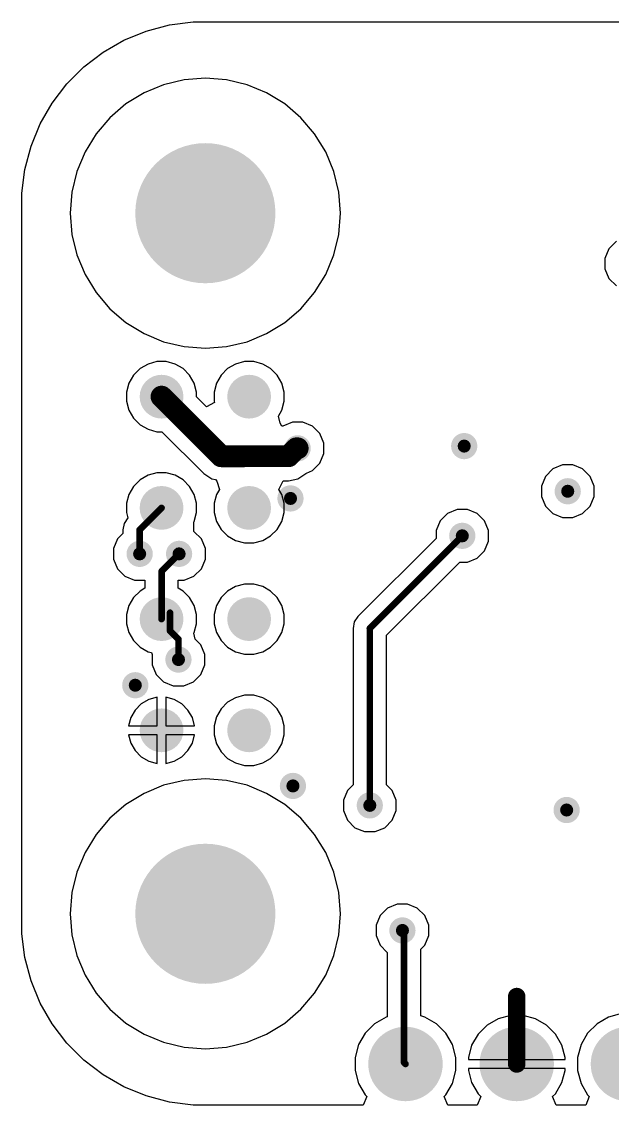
# Model space of a CAD drawing. Header units: inches. Extents: x 0.3 to 40.7, y 0.3 to 25.1.
# Drawn here: x 0.31 to 13.79, y 0.31 to 25.05 of the extents above; entities that cross this region are included whole.
import ezdxf

# ---------------------------------------------------------------- set-up
doc = ezdxf.new("R2010")
doc.units = ezdxf.units.IN
for name, color, linetype in [('BOTTOM', 5, 'Continuous'), ('Pad Holes', 156, 'Continuous'), ('Via Holes', 16, 'Continuous')]:
    doc.layers.add(name, color=color, linetype=linetype)

# ---------------------------------------------------------------- blocks, each defined once
blk = doc.blocks.new('TP_1_00MM_B_3483')
at = {"layer": 'BOTTOM'}
h = blk.add_hatch(color=5, dxfattribs=at)
edge = h.paths.add_edge_path()
edge.add_arc((0, 0), 0.5, 0, 360)
blk = doc.blocks.new('TP_1_00MM_B_3484')
at = {"layer": 'BOTTOM'}
h = blk.add_hatch(color=5, dxfattribs=at)
edge = h.paths.add_edge_path()
edge.add_arc((0, 0), 0.5, 0, 360)
blk = doc.blocks.new('TP_1_00MM_B_3490')
at = {"layer": 'BOTTOM'}
h = blk.add_hatch(color=5, dxfattribs=at)
edge = h.paths.add_edge_path()
edge.add_arc((0, 0), 0.5, 0, 360)
blk = doc.blocks.new('TP_1_00MM_B_3491')
at = {"layer": 'BOTTOM'}
h = blk.add_hatch(color=5, dxfattribs=at)
edge = h.paths.add_edge_path()
edge.add_arc((0, 0), 0.5, 0, 360)
blk = doc.blocks.new('TP_1_00MM_B_3494')
at = {"layer": 'BOTTOM'}
h = blk.add_hatch(color=5, dxfattribs=at)
edge = h.paths.add_edge_path()
edge.add_arc((0, 0), 0.5, 0, 360)
blk = doc.blocks.new('TP_1_00MM_B_3495')
at = {"layer": 'BOTTOM'}
h = blk.add_hatch(color=5, dxfattribs=at)
edge = h.paths.add_edge_path()
edge.add_arc((0, 0), 0.5, 0, 360)
blk = doc.blocks.new('TP_1_00MM_B_3496')
at = {"layer": 'BOTTOM'}
h = blk.add_hatch(color=5, dxfattribs=at)
edge = h.paths.add_edge_path()
edge.add_arc((0, 0), 0.5, 0, 360)
blk = doc.blocks.new('TP_1_00MM_B_3515')
at = {"layer": 'BOTTOM'}
h = blk.add_hatch(color=5, dxfattribs=at)
edge = h.paths.add_edge_path()
edge.add_arc((0, 0), 0.5, 0, 360)
blk = doc.blocks.new('PIN_HEADER_2_54___VERT__1_10POS_3520')
at = {"layer": 'BOTTOM'}
h = blk.add_hatch(color=5, dxfattribs=at)
edge = h.paths.add_edge_path()
edge.add_arc((-11.43, 0), 0.85, 0, 360)
h = blk.add_hatch(color=5, dxfattribs=at)
edge = h.paths.add_edge_path()
edge.add_arc((-8.89, 0), 0.85, 0, 360)
h = blk.add_hatch(color=5, dxfattribs=at)
edge = h.paths.add_edge_path()
edge.add_arc((-6.35, 0), 0.85, 0, 360)
h = blk.add_hatch(color=5, dxfattribs=at)
edge = h.paths.add_edge_path()
edge.add_arc((-3.81, 0), 0.85, 0, 360)
h = blk.add_hatch(color=5, dxfattribs=at)
edge = h.paths.add_edge_path()
edge.add_arc((-1.27, 0), 0.85, 0, 360)
h = blk.add_hatch(color=5, dxfattribs=at)
edge = h.paths.add_edge_path()
edge.add_arc((1.27, 0), 0.85, 0, 360)
h = blk.add_hatch(color=5, dxfattribs=at)
edge = h.paths.add_edge_path()
edge.add_arc((3.81, 0), 0.85, 0, 360)
h = blk.add_hatch(color=5, dxfattribs=at)
edge = h.paths.add_edge_path()
edge.add_arc((6.35, 0), 0.85, 0, 360)
h = blk.add_hatch(color=5, dxfattribs=at)
edge = h.paths.add_edge_path()
edge.add_arc((8.89, 0), 0.85, 0, 360)
h = blk.add_hatch(color=5, dxfattribs=at)
edge = h.paths.add_edge_path()
edge.add_arc((11.43, 0), 0.85, 0, 360)
at = {"layer": 'Pad Holes'}
h = blk.add_hatch(color=7, dxfattribs=at)
edge = h.paths.add_edge_path()
edge.add_arc((-11.43, 0), 0.5, 0, 360)
h = blk.add_hatch(color=7, dxfattribs=at)
edge = h.paths.add_edge_path()
edge.add_arc((-8.89, 0), 0.5, 0, 360)
h = blk.add_hatch(color=7, dxfattribs=at)
edge = h.paths.add_edge_path()
edge.add_arc((-6.35, 0), 0.5, 0, 360)
h = blk.add_hatch(color=7, dxfattribs=at)
edge = h.paths.add_edge_path()
edge.add_arc((-3.81, 0), 0.5, 0, 360)
h = blk.add_hatch(color=7, dxfattribs=at)
edge = h.paths.add_edge_path()
edge.add_arc((-1.27, 0), 0.5, 0, 360)
h = blk.add_hatch(color=7, dxfattribs=at)
edge = h.paths.add_edge_path()
edge.add_arc((1.27, 0), 0.5, 0, 360)
h = blk.add_hatch(color=7, dxfattribs=at)
edge = h.paths.add_edge_path()
edge.add_arc((3.81, 0), 0.5, 0, 360)
h = blk.add_hatch(color=7, dxfattribs=at)
edge = h.paths.add_edge_path()
edge.add_arc((6.35, 0), 0.5, 0, 360)
h = blk.add_hatch(color=7, dxfattribs=at)
edge = h.paths.add_edge_path()
edge.add_arc((8.89, 0), 0.5, 0, 360)
h = blk.add_hatch(color=7, dxfattribs=at)
edge = h.paths.add_edge_path()
edge.add_arc((11.43, 0), 0.5, 0, 360)

msp = doc.modelspace()

# ---------------------------------------------------------------- hatches: boundary and pattern name
at = {"layer": 'BOTTOM'}
h = msp.add_hatch(color=5, dxfattribs=at)
edge = h.paths.add_edge_path()
edge.add_arc((4.5, 20.68), 1.5, 0, 360)
h = msp.add_hatch(color=5, dxfattribs=at)
edge = h.paths.add_edge_path()
edge.add_arc((6.607, 15.31), 0.3, 0, 360)
h = msp.add_hatch(color=5, dxfattribs=at)
edge = h.paths.add_edge_path()
edge.add_arc((10.411, 15.361), 0.3, 0, 360)
h = msp.add_hatch(color=5, dxfattribs=at)
edge = h.paths.add_edge_path()
edge.add_arc((12.775, 14.33), 0.3, 0, 360)
h = msp.add_hatch(color=5, dxfattribs=at)
edge = h.paths.add_edge_path()
edge.add_arc((6.444, 14.166), 0.3, 0, 360)
h = msp.add_hatch(color=5, dxfattribs=at)
edge = h.paths.add_edge_path()
edge.add_arc((10.367, 13.312), 0.3, 0, 360)
h = msp.add_hatch(color=5, dxfattribs=at)
edge = h.paths.add_edge_path()
edge.add_arc((3, 12.9), 0.3, 0, 360)
h = msp.add_hatch(color=5, dxfattribs=at)
edge = h.paths.add_edge_path()
edge.add_arc((3.9, 12.9), 0.3, 0, 360)
h = msp.add_hatch(color=5, dxfattribs=at)
edge = h.paths.add_edge_path()
edge.add_arc((3.886, 10.486), 0.3, 0, 360)
h = msp.add_hatch(color=5, dxfattribs=at)
edge = h.paths.add_edge_path()
edge.add_arc((2.9, 9.9), 0.3, 0, 360)
h = msp.add_hatch(color=5, dxfattribs=at)
edge = h.paths.add_edge_path()
edge.add_arc((6.5, 7.6), 0.3, 0, 360)
h = msp.add_hatch(color=5, dxfattribs=at)
edge = h.paths.add_edge_path()
edge.add_arc((8.255, 7.156), 0.3, 0, 360)
h = msp.add_hatch(color=5, dxfattribs=at)
edge = h.paths.add_edge_path()
edge.add_arc((12.75, 7.05), 0.3, 0, 360)
h = msp.add_hatch(color=5, dxfattribs=at)
edge = h.paths.add_edge_path()
edge.add_arc((4.5, 4.68), 1.5, 0, 360)
h = msp.add_hatch(color=5, dxfattribs=at)
edge = h.paths.add_edge_path()
edge.add_arc((9, 4.3), 0.3, 0, 360)
at = {"layer": 'Pad Holes'}
h = msp.add_hatch(color=7, dxfattribs=at)
edge = h.paths.add_edge_path()
edge.add_arc((4.5, 20.68), 1.6, 0, 360)
h = msp.add_hatch(color=7, dxfattribs=at)
edge = h.paths.add_edge_path()
edge.add_arc((4.5, 4.68), 1.6, 0, 360)
at = {"layer": 'Via Holes'}
h = msp.add_hatch(color=7, dxfattribs=at)
edge = h.paths.add_edge_path()
edge.add_arc((6.607, 15.31), 0.15, 0, 360)
h = msp.add_hatch(color=7, dxfattribs=at)
edge = h.paths.add_edge_path()
edge.add_arc((10.411, 15.361), 0.15, 0, 360)
h = msp.add_hatch(color=7, dxfattribs=at)
edge = h.paths.add_edge_path()
edge.add_arc((12.775, 14.33), 0.15, 0, 360)
h = msp.add_hatch(color=7, dxfattribs=at)
edge = h.paths.add_edge_path()
edge.add_arc((6.444, 14.166), 0.15, 0, 360)
h = msp.add_hatch(color=7, dxfattribs=at)
edge = h.paths.add_edge_path()
edge.add_arc((10.367, 13.312), 0.15, 0, 360)
h = msp.add_hatch(color=7, dxfattribs=at)
edge = h.paths.add_edge_path()
edge.add_arc((3, 12.9), 0.15, 0, 360)
h = msp.add_hatch(color=7, dxfattribs=at)
edge = h.paths.add_edge_path()
edge.add_arc((3.9, 12.9), 0.15, 0, 360)
h = msp.add_hatch(color=7, dxfattribs=at)
edge = h.paths.add_edge_path()
edge.add_arc((3.886, 10.486), 0.15, 0, 360)
h = msp.add_hatch(color=7, dxfattribs=at)
edge = h.paths.add_edge_path()
edge.add_arc((2.9, 9.9), 0.15, 0, 360)
h = msp.add_hatch(color=7, dxfattribs=at)
edge = h.paths.add_edge_path()
edge.add_arc((6.5, 7.6), 0.15, 0, 360)
h = msp.add_hatch(color=7, dxfattribs=at)
edge = h.paths.add_edge_path()
edge.add_arc((8.255, 7.156), 0.15, 0, 360)
h = msp.add_hatch(color=7, dxfattribs=at)
edge = h.paths.add_edge_path()
edge.add_arc((12.75, 7.05), 0.15, 0, 360)
h = msp.add_hatch(color=7, dxfattribs=at)
edge = h.paths.add_edge_path()
edge.add_arc((9, 4.3), 0.15, 0, 360)

# ---------------------------------------------------------------- linework, layer by layer
at = {"layer": 'BOTTOM'}
for p, q in [((3.68, 24.982), (4.225, 25.054)), ((4.225, 25.054), (4.5, 25.054)), ((4.5, 25.054), (15.79, 25.054)), ((2.641, 24.63), (3.149, 24.84)), ((3.149, 24.84), (3.68, 24.982)), ((2.165, 24.355), (2.641, 24.63)), ((1.729, 24.02), (2.165, 24.355)), ((1.34, 23.631), (1.729, 24.02)), ((4.5, 23.765), (4.017, 23.727)), ((4.983, 23.727), (4.5, 23.765)), ((1.005, 23.195), (1.34, 23.631)), ((3.547, 23.614), (3.1, 23.428)), ((4.017, 23.727), (3.547, 23.614)), ((5.453, 23.614), (4.983, 23.727)), ((5.9, 23.428), (5.453, 23.614)), ((3.1, 23.428), (2.687, 23.175)), ((6.313, 23.175), (5.9, 23.428)), ((0.73, 22.719), (1.005, 23.195)), ((2.687, 23.175), (2.319, 22.861)), ((6.681, 22.861), (6.313, 23.175)), ((2.319, 22.861), (2.005, 22.493)), ((6.995, 22.493), (6.681, 22.861)), ((0.52, 22.211), (0.73, 22.719)), ((2.005, 22.493), (1.752, 22.08)), ((7.248, 22.08), (6.995, 22.493)), ((0.378, 21.68), (0.52, 22.211)), ((1.752, 22.08), (1.566, 21.633)), ((7.434, 21.633), (7.248, 22.08)), ((0.306, 21.135), (0.378, 21.68)), ((1.566, 21.633), (1.453, 21.163)), ((7.547, 21.163), (7.434, 21.633)), ((0.306, 20.86), (0.306, 21.135)), ((1.453, 21.163), (1.416, 20.68)), ((7.585, 20.68), (7.547, 21.163)), ((0.306, 4.5), (0.306, 20.86)), ((1.416, 20.68), (1.453, 20.197)), ((7.547, 20.197), (7.585, 20.68)), ((1.453, 20.197), (1.566, 19.727)), ((7.434, 19.727), (7.547, 20.197)), ((13.716, 19.87), (13.625, 19.649)), ((13.885, 20.039), (13.716, 19.87)), ((1.566, 19.727), (1.752, 19.28)), ((7.248, 19.28), (7.434, 19.727)), ((13.625, 19.649), (13.625, 19.411)), ((13.625, 19.411), (13.716, 19.19)), ((1.752, 19.28), (2.005, 18.867)), ((6.995, 18.867), (7.248, 19.28)), ((13.716, 19.19), (13.885, 19.021)), ((2.005, 18.867), (2.319, 18.499)), ((6.681, 18.499), (6.995, 18.867)), ((2.319, 18.499), (2.687, 18.185)), ((6.313, 18.185), (6.681, 18.499)), ((2.687, 18.185), (3.1, 17.932)), ((5.9, 17.932), (6.313, 18.185)), ((3.1, 17.932), (3.547, 17.746)), ((5.453, 17.746), (5.9, 17.932)), ((3.547, 17.746), (4.017, 17.633)), ((4.017, 17.633), (4.5, 17.596)), ((4.5, 17.596), (4.983, 17.633)), ((4.983, 17.633), (5.453, 17.746)), ((3.009, 17.13), (2.86, 16.981)), ((3.191, 17.235), (3.009, 17.13)), ((3.395, 17.29), (3.191, 17.235)), ((3.605, 17.29), (3.395, 17.29)), ((3.809, 17.235), (3.605, 17.29)), ((3.991, 17.13), (3.809, 17.235)), ((4.14, 16.981), (3.991, 17.13)), ((5.009, 17.13), (4.86, 16.981)), ((5.191, 17.235), (5.009, 17.13)), ((5.395, 17.29), (5.191, 17.235)), ((5.605, 17.29), (5.395, 17.29)), ((5.809, 17.235), (5.605, 17.29)), ((5.991, 17.13), (5.809, 17.235)), ((6.14, 16.981), (5.991, 17.13)), ((2.86, 16.981), (2.755, 16.799)), ((4.246, 16.799), (4.14, 16.981)), ((4.86, 16.981), (4.755, 16.799)), ((6.246, 16.799), (6.14, 16.981)), ((2.755, 16.799), (2.7, 16.595)), ((2.7, 16.595), (2.7, 16.385)), ((4.3, 16.595), (4.246, 16.799)), ((4.3, 16.483), (4.3, 16.595)), ((4.755, 16.799), (4.7, 16.595)), ((4.7, 16.595), (4.7, 16.385)), ((6.3, 16.595), (6.246, 16.799)), ((6.3, 16.385), (6.3, 16.595)), ((2.7, 16.385), (2.755, 16.181)), ((4.528, 16.256), (4.3, 16.483)), ((4.707, 16.359), (4.528, 16.256)), ((4.7, 16.385), (4.707, 16.359)), ((6.246, 16.181), (6.3, 16.385)), ((2.755, 16.181), (2.86, 15.999)), ((6.168, 16.046), (6.246, 16.181)), ((2.86, 15.999), (3.009, 15.85)), ((3.009, 15.85), (3.191, 15.745)), ((6.205, 15.888), (6.168, 16.046)), ((6.245, 15.82), (6.205, 15.888)), ((6.488, 15.91), (6.267, 15.819)), ((6.726, 15.91), (6.488, 15.91)), ((6.947, 15.819), (6.726, 15.91)), ((3.191, 15.745), (3.395, 15.69)), ((3.395, 15.69), (3.507, 15.69)), ((3.507, 15.69), (4.463, 14.733)), ((6.264, 15.815), (6.245, 15.82)), ((6.267, 15.819), (6.264, 15.815)), ((7.116, 15.65), (6.947, 15.819)), ((7.207, 15.429), (7.116, 15.65)), ((7.207, 15.191), (7.207, 15.429)), ((7.116, 14.97), (7.207, 15.191)), ((6.947, 14.801), (7.116, 14.97)), ((12.656, 14.93), (12.435, 14.839)), ((12.894, 14.93), (12.656, 14.93)), ((13.115, 14.839), (12.894, 14.93)), ((3.191, 14.695), (3.009, 14.59)), ((3.395, 14.75), (3.191, 14.695)), ((3.605, 14.75), (3.395, 14.75)), ((3.809, 14.695), (3.605, 14.75)), ((3.991, 14.59), (3.809, 14.695)), ((4.463, 14.733), (4.645, 14.612)), ((4.645, 14.612), (4.731, 14.595)), ((6.401, 14.57), (6.615, 14.613)), ((6.615, 14.613), (6.797, 14.734)), ((6.797, 14.734), (6.806, 14.743)), ((6.806, 14.743), (6.947, 14.801)), ((12.266, 14.67), (12.175, 14.449)), ((12.435, 14.839), (12.266, 14.67)), ((13.284, 14.67), (13.115, 14.839)), ((13.375, 14.449), (13.284, 14.67)), ((2.86, 14.441), (2.755, 14.259)), ((3.009, 14.59), (2.86, 14.441)), ((4.14, 14.441), (3.991, 14.59)), ((4.245, 14.259), (4.14, 14.441)), ((4.731, 14.595), (4.762, 14.558)), ((4.821, 14.373), (4.755, 14.259)), ((4.762, 14.558), (4.821, 14.373)), ((6.181, 14.37), (6.276, 14.57)), ((6.246, 14.259), (6.181, 14.37)), ((6.276, 14.57), (6.401, 14.57)), ((12.175, 14.449), (12.175, 14.211)), ((13.375, 14.211), (13.375, 14.449)), ((2.755, 14.259), (2.7, 14.055)), ((4.3, 14.055), (4.245, 14.259)), ((4.755, 14.259), (4.7, 14.055)), ((6.3, 14.055), (6.246, 14.259)), ((12.175, 14.211), (12.266, 13.99)), ((13.284, 13.99), (13.375, 14.211)), ((2.7, 14.055), (2.7, 13.845)), ((4.3, 13.845), (4.3, 14.055)), ((4.7, 14.055), (4.7, 13.845)), ((6.3, 13.845), (6.3, 14.055)), ((10.248, 13.912), (10.027, 13.82)), ((10.487, 13.912), (10.248, 13.912)), ((10.707, 13.82), (10.487, 13.912)), ((12.266, 13.99), (12.435, 13.821)), ((13.115, 13.821), (13.284, 13.99)), ((2.73, 13.72), (2.647, 13.596)), ((2.7, 13.845), (2.733, 13.723)), ((2.733, 13.723), (2.73, 13.72)), ((4.237, 13.626), (4.245, 13.641)), ((4.24, 13.409), (4.237, 13.626)), ((4.245, 13.641), (4.3, 13.845)), ((4.7, 13.845), (4.755, 13.641)), ((4.755, 13.641), (4.86, 13.459)), ((6.14, 13.459), (6.246, 13.641)), ((6.246, 13.641), (6.3, 13.845)), ((9.859, 13.652), (9.767, 13.431)), ((10.027, 13.82), (9.859, 13.652)), ((10.876, 13.652), (10.707, 13.82)), ((10.967, 13.431), (10.876, 13.652)), ((12.435, 13.821), (12.656, 13.73)), ((12.656, 13.73), (12.894, 13.73)), ((12.894, 13.73), (13.115, 13.821)), ((2.618, 13.366), (2.491, 13.24)), ((2.647, 13.596), (2.618, 13.45)), ((2.618, 13.45), (2.618, 13.366)), ((4.409, 13.24), (4.24, 13.409)), ((4.86, 13.459), (5.009, 13.31)), ((5.991, 13.31), (6.14, 13.459)), ((9.767, 13.431), (9.767, 13.253)), ((10.967, 13.192), (10.967, 13.431)), ((2.491, 13.24), (2.4, 13.019)), ((4.5, 13.019), (4.409, 13.24)), ((5.009, 13.31), (5.191, 13.205)), ((5.191, 13.205), (5.395, 13.15)), ((5.395, 13.15), (5.605, 13.15)), ((5.605, 13.15), (5.809, 13.205)), ((5.809, 13.205), (5.991, 13.31)), ((9.767, 13.253), (7.984, 11.47)), ((10.876, 12.972), (10.967, 13.192)), ((2.4, 13.019), (2.4, 12.781)), ((4.5, 12.781), (4.5, 13.019)), ((10.707, 12.803), (10.876, 12.972)), ((2.4, 12.781), (2.491, 12.56)), ((4.409, 12.56), (4.5, 12.781)), ((8.637, 11.041), (10.308, 12.712)), ((10.308, 12.712), (10.487, 12.712)), ((10.487, 12.712), (10.707, 12.803)), ((2.491, 12.56), (2.66, 12.391)), ((2.66, 12.391), (2.881, 12.3)), ((4.019, 12.3), (4.24, 12.391)), ((4.24, 12.391), (4.409, 12.56)), ((2.881, 12.3), (3.118, 12.3)), ((3.118, 12.3), (3.118, 12.113)), ((3.882, 12.113), (3.882, 12.3)), ((3.882, 12.3), (4.019, 12.3)), ((5.191, 12.155), (5.009, 12.05)), ((5.395, 12.21), (5.191, 12.155)), ((5.605, 12.21), (5.395, 12.21)), ((5.809, 12.155), (5.605, 12.21)), ((5.991, 12.05), (5.809, 12.155)), ((2.86, 11.901), (2.755, 11.719)), ((3.009, 12.05), (2.86, 11.901)), ((3.118, 12.113), (3.009, 12.05)), ((3.991, 12.05), (3.882, 12.113)), ((4.14, 11.901), (3.991, 12.05)), ((4.245, 11.719), (4.14, 11.901)), ((4.86, 11.901), (4.755, 11.719)), ((5.009, 12.05), (4.86, 11.901)), ((6.14, 11.901), (5.991, 12.05)), ((6.246, 11.719), (6.14, 11.901)), ((2.755, 11.719), (2.7, 11.515)), ((4.3, 11.515), (4.245, 11.719)), ((4.755, 11.719), (4.7, 11.515)), ((6.3, 11.515), (6.246, 11.719)), ((2.7, 11.515), (2.7, 11.305)), ((4.3, 11.305), (4.3, 11.515)), ((4.7, 11.515), (4.7, 11.305)), ((6.3, 11.305), (6.3, 11.515)), ((7.984, 11.47), (7.902, 11.346)), ((2.7, 11.305), (2.755, 11.101)), ((4.245, 11.101), (4.3, 11.305)), ((4.7, 11.305), (4.755, 11.101)), ((6.246, 11.101), (6.3, 11.305)), ((7.902, 11.346), (7.872, 11.199)), ((7.872, 11.199), (7.872, 7.622)), ((2.755, 11.101), (2.86, 10.919)), ((2.86, 10.919), (3.009, 10.77)), ((4.24, 11.091), (4.245, 11.101)), ((4.267, 10.953), (4.24, 11.091)), ((4.395, 10.826), (4.267, 10.953)), ((4.755, 11.101), (4.86, 10.919)), ((4.86, 10.919), (5.009, 10.77)), ((5.991, 10.77), (6.14, 10.919)), ((6.14, 10.919), (6.246, 11.101)), ((8.637, 7.622), (8.637, 11.041)), ((3.009, 10.77), (3.191, 10.665)), ((3.191, 10.665), (3.267, 10.644)), ((3.267, 10.644), (3.286, 10.605)), ((4.486, 10.605), (4.395, 10.826)), ((5.009, 10.77), (5.191, 10.665)), ((5.191, 10.665), (5.395, 10.61)), ((5.605, 10.61), (5.809, 10.665)), ((5.809, 10.665), (5.991, 10.77)), ((3.286, 10.605), (3.286, 10.367)), ((4.486, 10.367), (4.486, 10.605)), ((5.395, 10.61), (5.605, 10.61)), ((3.286, 10.367), (3.377, 10.146)), ((4.395, 10.146), (4.486, 10.367)), ((3.377, 10.146), (3.546, 9.977)), ((3.546, 9.977), (3.767, 9.886)), ((4.005, 9.886), (4.226, 9.977)), ((4.226, 9.977), (4.395, 10.146)), ((3.767, 9.886), (4.005, 9.886)), ((5.395, 9.67), (5.191, 9.615)), ((5.605, 9.67), (5.395, 9.67)), ((5.809, 9.615), (5.605, 9.67)), ((3.037, 9.473), (2.897, 9.333)), ((3.209, 9.573), (3.037, 9.473)), ((3.4, 9.624), (3.209, 9.573)), ((3.4, 8.97), (3.4, 9.624)), ((3.791, 9.573), (3.6, 9.624)), ((3.6, 9.624), (3.6, 8.97)), ((3.963, 9.473), (3.791, 9.573)), ((4.103, 9.333), (3.963, 9.473)), ((5.009, 9.51), (4.86, 9.361)), ((5.191, 9.615), (5.009, 9.51)), ((5.991, 9.51), (5.809, 9.615)), ((6.14, 9.361), (5.991, 9.51)), ((2.797, 9.161), (2.746, 8.97)), ((2.897, 9.333), (2.797, 9.161)), ((4.203, 9.161), (4.103, 9.333)), ((4.254, 8.97), (4.203, 9.161)), ((4.755, 9.179), (4.7, 8.975)), ((4.86, 9.361), (4.755, 9.179)), ((6.246, 9.179), (6.14, 9.361)), ((6.3, 8.975), (6.246, 9.179)), ((2.746, 8.97), (3.4, 8.97)), ((3.6, 8.97), (4.254, 8.97)), ((4.7, 8.975), (4.7, 8.765)), ((6.3, 8.765), (6.3, 8.975)), ((3.4, 8.77), (2.746, 8.77)), ((2.746, 8.77), (2.797, 8.579)), ((3.4, 8.116), (3.4, 8.77)), ((4.254, 8.77), (3.6, 8.77)), ((3.6, 8.77), (3.6, 8.116)), ((4.203, 8.579), (4.254, 8.77)), ((4.7, 8.765), (4.755, 8.561)), ((6.246, 8.561), (6.3, 8.765)), ((2.797, 8.579), (2.897, 8.407)), ((4.103, 8.407), (4.203, 8.579)), ((4.755, 8.561), (4.86, 8.379)), ((6.14, 8.379), (6.246, 8.561)), ((2.897, 8.407), (3.037, 8.267)), ((3.037, 8.267), (3.209, 8.167)), ((3.209, 8.167), (3.4, 8.116)), ((3.6, 8.116), (3.791, 8.167)), ((3.791, 8.167), (3.963, 8.267)), ((3.963, 8.267), (4.103, 8.407)), ((4.86, 8.379), (5.009, 8.23)), ((5.009, 8.23), (5.191, 8.125)), ((5.809, 8.125), (5.991, 8.23)), ((5.991, 8.23), (6.14, 8.379)), ((5.191, 8.125), (5.395, 8.07)), ((5.395, 8.07), (5.605, 8.07)), ((5.605, 8.07), (5.809, 8.125)), ((4.017, 7.727), (3.547, 7.614)), ((4.5, 7.765), (4.017, 7.727)), ((4.983, 7.727), (4.5, 7.765)), ((5.453, 7.614), (4.983, 7.727)), ((3.1, 7.428), (2.687, 7.175)), ((3.547, 7.614), (3.1, 7.428)), ((5.9, 7.428), (5.453, 7.614)), ((6.313, 7.175), (5.9, 7.428)), ((7.746, 7.495), (7.655, 7.275)), ((7.872, 7.622), (7.746, 7.495)), ((8.763, 7.495), (8.637, 7.622)), ((8.855, 7.275), (8.763, 7.495)), ((7.655, 7.275), (7.655, 7.036)), ((8.855, 7.036), (8.855, 7.275)), ((2.687, 7.175), (2.319, 6.861)), ((6.681, 6.861), (6.313, 7.175)), ((7.655, 7.036), (7.746, 6.816)), ((8.763, 6.816), (8.855, 7.036)), ((2.319, 6.861), (2.005, 6.493)), ((6.995, 6.493), (6.681, 6.861)), ((7.746, 6.816), (7.915, 6.647)), ((8.595, 6.647), (8.763, 6.816)), ((2.005, 6.493), (1.752, 6.08)), ((7.248, 6.08), (6.995, 6.493)), ((7.915, 6.647), (8.135, 6.556)), ((8.135, 6.556), (8.374, 6.556)), ((8.374, 6.556), (8.595, 6.647)), ((1.752, 6.08), (1.566, 5.633)), ((7.434, 5.633), (7.248, 6.08)), ((1.566, 5.633), (1.453, 5.163)), ((7.547, 5.163), (7.434, 5.633)), ((1.453, 5.163), (1.416, 4.68)), ((7.585, 4.68), (7.547, 5.163)), ((8.66, 4.809), (8.491, 4.64)), ((8.881, 4.9), (8.66, 4.809)), ((9.119, 4.9), (8.881, 4.9)), ((9.34, 4.809), (9.119, 4.9)), ((9.509, 4.64), (9.34, 4.809)), ((0.306, 4.225), (0.306, 4.5)), ((1.416, 4.68), (1.453, 4.197)), ((7.547, 4.197), (7.585, 4.68)), ((8.491, 4.64), (8.4, 4.419)), ((9.6, 4.419), (9.509, 4.64)), ((0.378, 3.68), (0.306, 4.225)), ((8.4, 4.419), (8.4, 4.181)), ((9.6, 4.181), (9.6, 4.419)), ((1.453, 4.197), (1.566, 3.727)), ((7.434, 3.727), (7.547, 4.197)), ((8.4, 4.181), (8.491, 3.96)), ((8.491, 3.96), (8.653, 3.799)), ((9.417, 3.869), (9.509, 3.96)), ((9.509, 3.96), (9.6, 4.181)), ((1.566, 3.727), (1.752, 3.28)), ((7.248, 3.28), (7.434, 3.727)), ((8.653, 3.799), (8.653, 2.329)), ((9.417, 2.348), (9.417, 3.869)), ((0.52, 3.149), (0.378, 3.68)), ((1.752, 3.28), (2.005, 2.867)), ((6.995, 2.867), (7.248, 3.28)), ((0.73, 2.641), (0.52, 3.149)), ((2.005, 2.867), (2.319, 2.499)), ((6.681, 2.499), (6.995, 2.867)), ((1.005, 2.165), (0.73, 2.641)), ((2.319, 2.499), (2.687, 2.185)), ((6.313, 2.185), (6.681, 2.499)), ((8.626, 2.322), (8.364, 2.17)), ((8.653, 2.329), (8.626, 2.322)), ((9.514, 2.322), (9.417, 2.348)), ((9.776, 2.17), (9.514, 2.322)), ((11.184, 2.279), (10.932, 2.133)), ((11.465, 2.354), (11.184, 2.279)), ((11.51, 2.354), (11.465, 2.354)), ((11.51, 1.35), (11.51, 2.354)), ((11.755, 2.354), (11.71, 2.354)), ((11.71, 2.354), (11.71, 1.35)), ((12.036, 2.279), (11.755, 2.354)), ((12.288, 2.133), (12.036, 2.279)), ((13.706, 2.322), (13.444, 2.17)), ((13.999, 2.4), (13.706, 2.322)), ((1.34, 1.729), (1.005, 2.165)), ((2.687, 2.185), (3.1, 1.932)), ((5.9, 1.932), (6.313, 2.185)), ((8.364, 2.17), (8.15, 1.956)), ((9.99, 1.956), (9.776, 2.17)), ((10.932, 2.133), (10.727, 1.928)), ((12.493, 1.928), (12.288, 2.133)), ((13.444, 2.17), (13.23, 1.956)), ((3.1, 1.932), (3.547, 1.746)), ((3.547, 1.746), (4.017, 1.633)), ((4.983, 1.633), (5.453, 1.746)), ((5.453, 1.746), (5.9, 1.932)), ((8.15, 1.956), (7.998, 1.694)), ((10.142, 1.694), (9.99, 1.956)), ((10.727, 1.928), (10.581, 1.676)), ((12.639, 1.676), (12.493, 1.928)), ((13.23, 1.956), (13.078, 1.694)), ((1.729, 1.34), (1.34, 1.729)), ((4.017, 1.633), (4.5, 1.596)), ((4.5, 1.596), (4.983, 1.633)), ((7.998, 1.694), (7.92, 1.401)), ((10.22, 1.401), (10.142, 1.694)), ((10.581, 1.676), (10.506, 1.395)), ((12.714, 1.395), (12.639, 1.676)), ((13.078, 1.694), (13, 1.401)), ((2.165, 1.005), (1.729, 1.34)), ((7.92, 1.401), (7.92, 1.099)), ((10.22, 1.099), (10.22, 1.401)), ((10.506, 1.395), (10.506, 1.35)), ((10.506, 1.35), (11.51, 1.35)), ((11.71, 1.35), (12.714, 1.35)), ((12.714, 1.35), (12.714, 1.395)), ((13, 1.401), (13, 1.099)), ((2.641, 0.73), (2.165, 1.005)), ((7.92, 1.099), (7.998, 0.806)), ((10.142, 0.806), (10.22, 1.099)), ((12.714, 1.15), (10.506, 1.15)), ((10.506, 1.15), (10.506, 1.105)), ((10.506, 1.105), (10.581, 0.824)), ((12.639, 0.824), (12.714, 1.105)), ((12.714, 1.105), (12.714, 1.15)), ((13, 1.099), (13.078, 0.806)), ((7.998, 0.806), (8.15, 0.544)), ((9.99, 0.544), (10.142, 0.806)), ((10.581, 0.824), (10.727, 0.572)), ((12.493, 0.572), (12.639, 0.824)), ((13.078, 0.806), (13.23, 0.544)), ((3.149, 0.52), (2.641, 0.73)), ((3.68, 0.378), (3.149, 0.52)), ((8.188, 0.506), (8.105, 0.306)), ((8.15, 0.544), (8.188, 0.506)), ((9.952, 0.506), (9.99, 0.544)), ((10.035, 0.306), (9.952, 0.506)), ((10.793, 0.506), (10.71, 0.306)), ((10.727, 0.572), (10.793, 0.506)), ((12.427, 0.506), (12.493, 0.572)), ((12.51, 0.306), (12.427, 0.506)), ((13.268, 0.506), (13.185, 0.306)), ((13.23, 0.544), (13.268, 0.506)), ((4.225, 0.306), (3.68, 0.378)), ((4.5, 0.306), (4.225, 0.306)), ((8.105, 0.306), (4.5, 0.306)), ((10.71, 0.306), (10.035, 0.306)), ((13.185, 0.306), (12.51, 0.306))]:
    msp.add_line(p, q, dxfattribs=at)
for points, const_width in [([(3.5, 16.49), (4.86, 15.13)], 0.5), ([(4.86, 15.13), (5.4, 15.13)], 0.5), ([(5.4, 15.13), (5.401, 15.131)], 0.5), ([(5.401, 15.131), (6.401, 15.131)], 0.5), ([(6.401, 15.131), (6.58, 15.31)], 0.5), ([(6.58, 15.31), (6.607, 15.31)], 0.5), ([(3, 13.45), (3.5, 13.95)], 0.15), ([(3, 12.9), (3, 13.45)], 0.15), ([(8.255, 11.199), (10.367, 13.312)], 0.15), ([(3.5, 12.5), (3.9, 12.9)], 0.15), ([(3.5, 11.41), (3.5, 12.5)], 0.15), ([(3.694, 11.14), (3.694, 11.557)], 0.15), ([(3.694, 11.14), (3.886, 10.948)], 0.15), ([(8.255, 7.156), (8.255, 11.199)], 0.15), ([(3.886, 10.486), (3.886, 10.948)], 0.15), ([(9, 4.3), (9.035, 4.265)], 0.15), ([(9.035, 1.285), (9.035, 4.265)], 0.15), ([(11.61, 1.25), (11.61, 2.79)], 0.4), ([(9.035, 1.285), (9.07, 1.25)], 0.15)]:
    msp.add_lwpolyline(points, dxfattribs=dict(at, const_width=const_width))
for points, const_width in [([(3.375, 16.49, 1), (3.625, 16.49, 1)], 0.25), ([(4.735, 15.13, 1), (4.985, 15.13, 1)], 0.25), ([(4.735, 15.13, 1), (4.985, 15.13, 1)], 0.25), ([(5.275, 15.13, 1), (5.525, 15.13, 1)], 0.25), ([(5.275, 15.13, 1), (5.525, 15.13, 1)], 0.25), ([(5.276, 15.131, 1), (5.526, 15.131, 1)], 0.25), ([(5.276, 15.131, 1), (5.526, 15.131, 1)], 0.25), ([(6.276, 15.131, 1), (6.526, 15.131, 1)], 0.25), ([(6.276, 15.131, 1), (6.526, 15.131, 1)], 0.25), ([(6.455, 15.31, 1), (6.705, 15.31, 1)], 0.25), ([(6.455, 15.31, 1), (6.705, 15.31, 1)], 0.25), ([(6.482, 15.31, 1), (6.732, 15.31, 1)], 0.25), ([(3.463, 13.95, 1), (3.538, 13.95, 1)], 0.075), ([(2.962, 13.45, 1), (3.037, 13.45, 1)], 0.075), ([(2.962, 13.45, 1), (3.037, 13.45, 1)], 0.075), ([(10.33, 13.312, 1), (10.405, 13.312, 1)], 0.075), ([(2.962, 12.9, 1), (3.037, 12.9, 1)], 0.075), ([(3.862, 12.9, 1), (3.938, 12.9, 1)], 0.075), ([(3.463, 12.5, 1), (3.538, 12.5, 1)], 0.075), ([(3.463, 12.5, 1), (3.538, 12.5, 1)], 0.075), ([(3.463, 11.41, 1), (3.538, 11.41, 1)], 0.075), ([(3.656, 11.557, 1), (3.731, 11.557, 1)], 0.075), ([(3.656, 11.14, 1), (3.731, 11.14, 1)], 0.075), ([(3.656, 11.14, 1), (3.731, 11.14, 1)], 0.075), ([(8.217, 11.199, 1), (8.292, 11.199, 1)], 0.075), ([(8.217, 11.199, 1), (8.292, 11.199, 1)], 0.075), ([(3.849, 10.948, 1), (3.924, 10.948, 1)], 0.075), ([(3.849, 10.948, 1), (3.924, 10.948, 1)], 0.075), ([(3.849, 10.486, 1), (3.924, 10.486, 1)], 0.075), ([(8.217, 7.156, 1), (8.292, 7.156, 1)], 0.075), ([(8.962, 4.3, 1), (9.038, 4.3, 1)], 0.075), ([(8.998, 4.265, 1), (9.073, 4.265, 1)], 0.075), ([(8.998, 4.265, 1), (9.073, 4.265, 1)], 0.075), ([(11.51, 2.79, 1), (11.71, 2.79, 1)], 0.2), ([(8.998, 1.285, 1), (9.073, 1.285, 1)], 0.075), ([(8.998, 1.285, 1), (9.073, 1.285, 1)], 0.075), ([(9.033, 1.25, 1), (9.108, 1.25, 1)], 0.075), ([(11.51, 1.25, 1), (11.71, 1.25, 1)], 0.2)]:
    msp.add_lwpolyline(points, format="xyb", close=True, dxfattribs=dict(at, const_width=const_width))

# ---------------------------------------------------------------- block references
at = {"rotation": 90}
for name, p in [('TP_1_00MM_B_3483', (3.5, 16.49)), ('TP_1_00MM_B_3491', (3.5, 13.95)), ('TP_1_00MM_B_3490', (3.5, 11.41)), ('TP_1_00MM_B_3484', (3.5, 8.87))]:
    msp.add_blockref(name, p, dxfattribs=at)
for name, p in [('TP_1_00MM_B_3515', (5.5, 16.49)), ('TP_1_00MM_B_3494', (5.5, 13.95)), ('TP_1_00MM_B_3495', (5.5, 11.41)), ('TP_1_00MM_B_3496', (5.5, 8.87)), ('PIN_HEADER_2_54___VERT__1_10POS_3520', (20.5, 1.25))]:
    msp.add_blockref(name, p)

doc.saveas('drawing.dxf')
